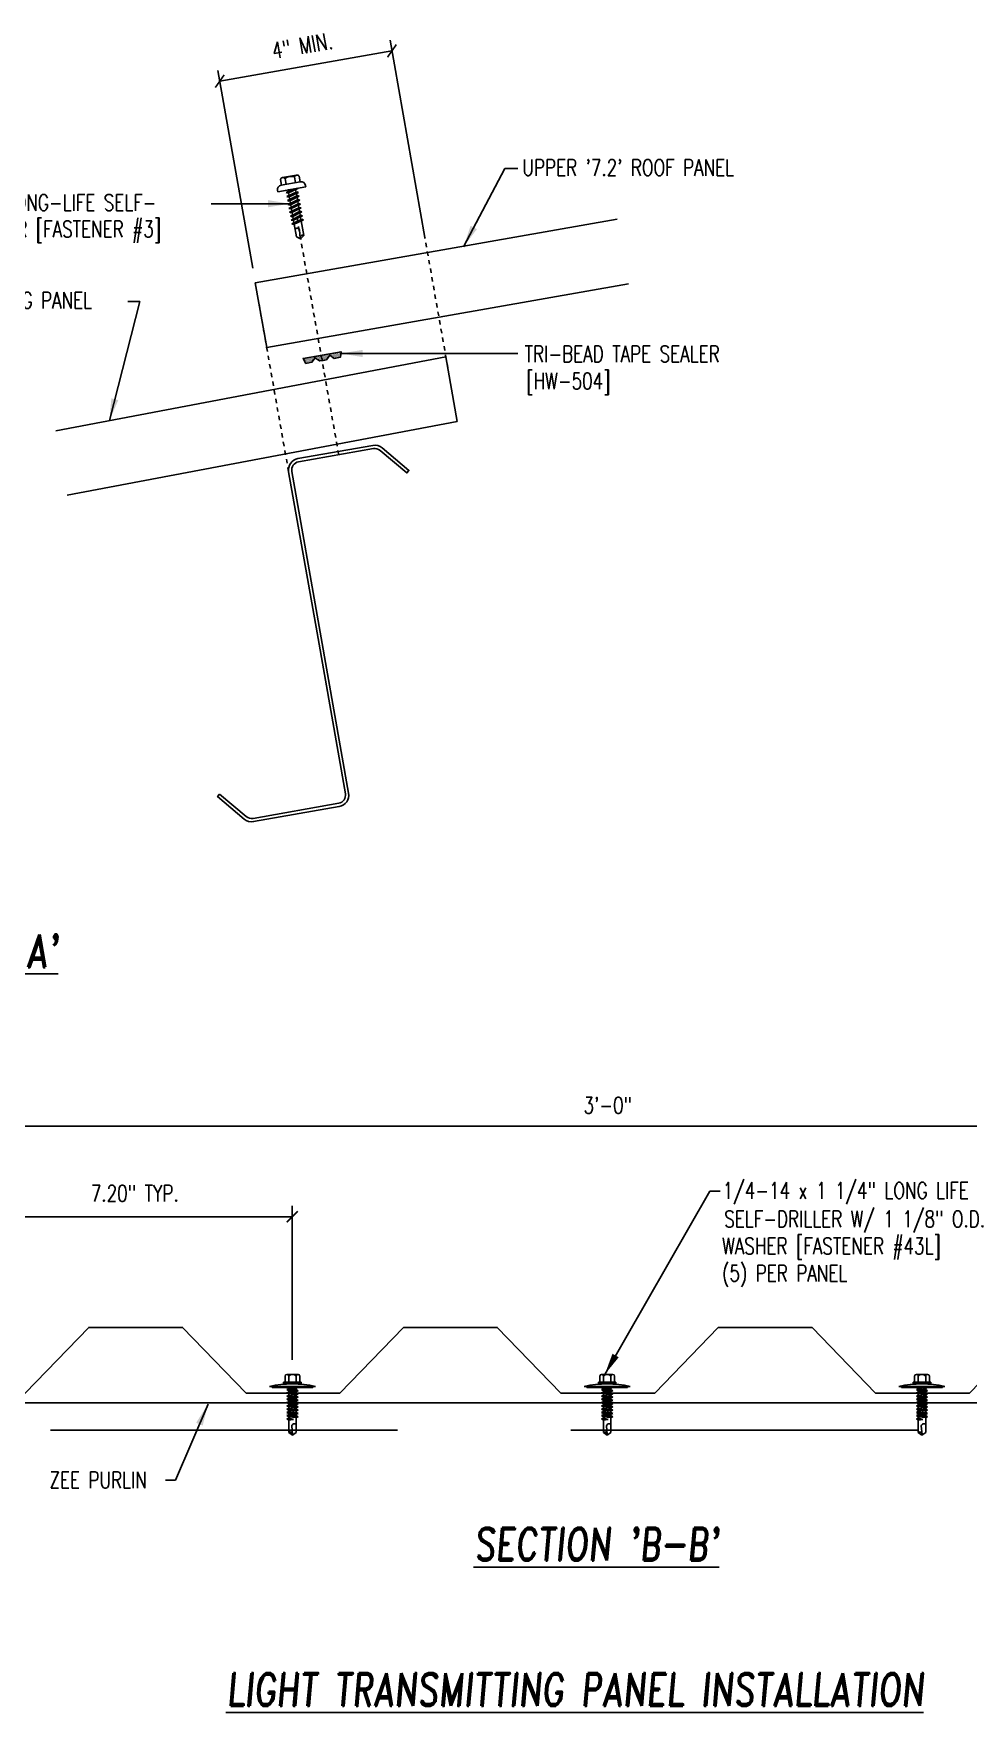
# Model space of a CAD drawing. Header units: inches. Extents: x -33163 to 19162, y -8858 to 30669.
# Drawn here: x -17108.21 to -17086.83, y 18021.73 to 18060.13 of the extents above; entities that cross this region are included whole.
import ezdxf

# ---------------------------------------------------------------- set-up
doc = ezdxf.new("R2010")
doc.units = ezdxf.units.IN
doc.linetypes.add('ACAD_ISO07W100', pattern=[3, 0, -3])
doc.linetypes.add('HIDDEN', pattern=[9.525, 6.35, -3.175])
doc.layers.get('0').update_dxf_attribs({"color": 9, "lineweight": 0})
doc.layers.get('Defpoints').update_dxf_attribs({"color": 254})
for name, color, linetype in [('FASTENER', 9, 'Continuous'), ('LABEL', 12, 'Continuous'), ('PANEL-S', 11, 'Continuous'), ('STLA', 12, 'Continuous'), ('TAPE', 9, 'Continuous'), ('TEXT', 7, 'Continuous')]:
    doc.layers.add(name, color=color, linetype=linetype)
doc.styles.add('ROMAND', font='romand', dxfattribs={"height": 0.075})
doc.styles.add('TEXT', font='SIMPLEX.shx', dxfattribs={"width": 0.75, "height": 0.375})
doc.styles.add('TEXT1', font='ROMANS.shx', dxfattribs={"width": 0.75, "height": 0.375})
doc.dimstyles.new('DETAIL', dxfattribs={"dimscale": 4, "dimtxt": 0.375, "dimasz": 0.0625, "dimexe": 0.0625, "dimexo": 0.0625, "dimgap": 0.0625, "dimtad": 1, "dimdec": 4, "dimzin": 3, "dimdsep": 46, "dimlunit": 4, "dimtxsty": 'TEXT1', "dimblk": 'ARCHTICK', "dimcen": 0.0625, "dimclrd": 7, "dimclre": 7, "dimclrt": 2, "dimadec": 0, "dimazin": 0, "dimtfac": 0.6, "dimtdec": 4, "dimtmove": 0, "dimatfit": 3, "dimfxl": 1, "dimfrac": 2, "dimtolj": 1, "dimtzin": 0, "dimarcsym": 0})
doc.dimstyles.new('DETAIL$7', dxfattribs={"dimscale": 4, "dimtxt": 0.375, "dimasz": 0.125, "dimexe": 0.0625, "dimexo": 0.0625, "dimgap": 0.0625, "dimtad": 1, "dimdec": 4, "dimzin": 3, "dimdsep": 46, "dimlunit": 4, "dimtxsty": 'TEXT', "dimblk": 'ARCHTICK', "dimcen": 0.0625, "dimclrd": 7, "dimclre": 7, "dimclrt": 2, "dimadec": 0, "dimazin": 0, "dimtfac": 0.6, "dimtdec": 4, "dimtmove": 0, "dimatfit": 3, "dimfxl": 1, "dimfrac": 2, "dimtolj": 1, "dimtzin": 0, "dimarcsym": 0})

# ---------------------------------------------------------------- blocks, each defined once
blk = doc.blocks.new('LAY-LAB')
at = {"layer": 'LABEL', "color": 6, "style": 'ROMAND', "oblique": 5, "width": 0.75}
blk.add_attdef('LAY-LAB', (0.017, 0.0362), '', height=0.1875, dxfattribs=at)
blk = doc.blocks.new('Z8X25')
at = {"layer": 'STLA'}
blk.add_lwpolyline([(-1.652, 0.753), (-1.139, 0.142, 0.221695), (-0.995, 0.075), (0.995, 0.075, 0.414214), (1.183, 0.262), (1.183, 4), (1.183, 7.738, -0.414214), (1.445, 8), (3.186, 8, -0.221695), (3.386, 7.906), (3.899, 7.295), (3.842, 7.247), (3.329, 7.858, 0.221695), (3.186, 7.925), (1.445, 7.925, 0.414214), (1.257, 7.738), (1.257, 4), (1.257, 0.262, -0.414214), (0.995, 0), (-0.995, 0, -0.221695), (-1.196, 0.094), (-1.709, 0.705)], format="xyb", close=True, dxfattribs=at)
blk = doc.blocks.new('_ArchTick')
at = {"color": 0, "linetype": 'ByBlock', "const_width": 0.15}
blk.add_lwpolyline([(-0.5, -0.5), (0.5, 0.5)], dxfattribs=at)
blk = doc.blocks.new('FD-F3')
at = {"layer": 'TEXT', "style": 'TEXT1', "width": 0.75}
for s, p in [('12-14 x 1 1/4 LONG-LIFE SELF-', (0.0047, -0.0408)), ('DRILLER W/WASHER [FASTENER #3]', (0.0047, -0.1926))]:
    blk.add_text(s, height=0.09375, dxfattribs=at).set_placement(p)
blk.add_attdef('(QUANTITY)', (0.0047, -0.3444), '', height=0.0938, dxfattribs=at)
blk = doc.blocks.new('fz2')
at = {"layer": 'FASTENER'}
for p, q in [((-0.324, 0.071), (-0.324, 0.037)), ((-0.324, 0.037), (0.324, 0.037)), ((-0.224, 0.171), (0.215, 0.171)), ((-0.215, 0.305), (-0.215, 0.171)), ((-0.161, 0.337), (0.161, 0.337)), ((-0.139, -0.016), (0.046, 0.037)), ((-0.107, 0.305), (-0.107, 0.171)), ((-0.104, -0.036), (0.139, 0.033)), ((-0.086, 0.037), (0.086, 0.037)), ((-0.086, 0.037), (-0.086, -0.001)), ((0.086, 0.037), (0.133, 0.037)), ((0.086, 0.018), (0.086, -0.042)), ((0.107, 0.305), (0.107, 0.171)), ((0.139, 0.033), (0.133, 0.037)), ((0.215, 0.305), (0.215, 0.171)), ((0.324, 0.071), (0.324, 0.037)), ((-0.104, -0.036), (-0.139, -0.016)), ((-0.139, -0.107), (0.104, -0.038)), ((-0.104, -0.127), (-0.139, -0.107)), ((-0.139, -0.198), (0.104, -0.128)), ((-0.104, -0.218), (-0.139, -0.198)), ((-0.139, -0.289), (0.104, -0.219)), ((-0.104, -0.309), (-0.139, -0.289)), ((-0.139, -0.38), (0.104, -0.31)), ((-0.104, -0.4), (-0.139, -0.38)), ((-0.104, -0.127), (0.139, -0.058)), ((-0.104, -0.218), (0.139, -0.149)), ((-0.104, -0.309), (0.139, -0.239)), ((-0.104, -0.4), (0.139, -0.33)), ((-0.086, -0.031), (-0.086, -0.092)), ((-0.086, -0.122), (-0.086, -0.183)), ((-0.086, -0.213), (-0.086, -0.274)), ((-0.086, -0.304), (-0.086, -0.364)), ((0.086, -0.073), (0.086, -0.133)), ((0.086, -0.164), (0.086, -0.224)), ((0.086, -0.255), (0.086, -0.315)), ((0.086, -0.345), (0.086, -0.406)), ((0.139, -0.058), (0.104, -0.038)), ((0.139, -0.149), (0.104, -0.128)), ((0.139, -0.239), (0.104, -0.219)), ((0.139, -0.33), (0.104, -0.31)), ((-0.139, -0.47), (0.104, -0.401)), ((-0.104, -0.491), (-0.139, -0.47)), ((-0.139, -0.561), (0.104, -0.492)), ((-0.104, -0.581), (-0.139, -0.561)), ((-0.139, -0.652), (0.104, -0.583)), ((-0.104, -0.672), (-0.139, -0.652)), ((-0.139, -0.743), (0.104, -0.674)), ((-0.104, -0.763), (-0.139, -0.743)), ((-0.104, -0.491), (0.139, -0.421)), ((-0.104, -0.581), (0.139, -0.512)), ((-0.104, -0.672), (0.139, -0.603)), ((-0.104, -0.763), (0.139, -0.694)), ((-0.086, -0.395), (-0.086, -0.455)), ((-0.086, -0.486), (-0.086, -0.546)), ((-0.086, -0.577), (-0.086, -0.637)), ((-0.086, -0.667), (-0.086, -0.728)), ((-0.086, -0.758), (-0.086, -1.05)), ((0.086, -0.436), (0.086, -0.497)), ((0.086, -0.527), (0.086, -0.588)), ((0.086, -0.618), (0.086, -0.679)), ((0.086, -0.709), (0.086, -1.05)), ((0.139, -0.421), (0.104, -0.401)), ((0.139, -0.512), (0.104, -0.492)), ((0.139, -0.603), (0.104, -0.583)), ((0.139, -0.694), (0.104, -0.674)), ((0, -1.111), (-0.086, -1.05)), ((-0.002, -1.095), (0.014, -0.909)), ((0, -1.111), (0.086, -1.05))]:
    blk.add_line(p, q, dxfattribs=at)
for centre, radius, start, end in [((-0.224, 0.071), 0.1, 90, 180), ((-0.161, 0.274), 0.0628, 29.8754, 150.1246), ((0, 0.141), 0.196, 56.9974, 123.0026), ((0.161, 0.274), 0.0628, 29.8754, 150.1246), ((0.224, 0.071), 0.1, 0, 90), ((-0.046, -0.921), 0.0615, 11.1445, 130.906), ((0.054, -1.097), 0.0563, 55.4585, 194.8454)]:
    blk.add_arc(centre, radius, start, end, dxfattribs=at)
blk = doc.blocks.new('*X315')
at = {"color": 0}
for p, q in [((-0.434, 0.135), (-0.434, 0.135)), ((-0.434, 0.123), (-0.434, 0.123)), ((-0.422, 0.141), (-0.422, 0.141)), ((-0.422, 0.129), (-0.422, 0.129)), ((-0.422, 0.117), (-0.422, 0.117)), ((-0.422, 0.105), (-0.422, 0.105)), ((-0.422, 0.094), (-0.422, 0.094)), ((-0.422, 0.082), (-0.422, 0.082)), ((-0.41, 0.135), (-0.41, 0.135)), ((-0.41, 0.123), (-0.41, 0.123)), ((-0.41, 0.111), (-0.41, 0.111)), ((-0.41, 0.1), (-0.41, 0.1)), ((-0.41, 0.088), (-0.41, 0.088)), ((-0.41, 0.076), (-0.41, 0.076)), ((-0.41, 0.064), (-0.41, 0.064)), ((-0.41, 0.053), (-0.41, 0.053)), ((-0.41, 0.041), (-0.41, 0.041)), ((-0.398, 0.141), (-0.398, 0.141)), ((-0.398, 0.129), (-0.398, 0.129)), ((-0.398, 0.117), (-0.398, 0.117)), ((-0.398, 0.105), (-0.398, 0.105)), ((-0.398, 0.094), (-0.398, 0.094)), ((-0.398, 0.082), (-0.398, 0.082)), ((-0.398, 0.07), (-0.398, 0.07)), ((-0.398, 0.059), (-0.398, 0.059)), ((-0.398, 0.047), (-0.398, 0.047)), ((-0.398, 0.035), (-0.398, 0.035)), ((-0.398, 0.023), (-0.398, 0.023)), ((-0.387, 0.135), (-0.387, 0.135)), ((-0.387, 0.123), (-0.387, 0.123)), ((-0.387, 0.111), (-0.387, 0.111)), ((-0.387, 0.1), (-0.387, 0.1)), ((-0.387, 0.088), (-0.387, 0.088)), ((-0.387, 0.076), (-0.387, 0.076)), ((-0.387, 0.064), (-0.387, 0.064)), ((-0.387, 0.053), (-0.387, 0.053)), ((-0.387, 0.041), (-0.387, 0.041)), ((-0.387, 0.029), (-0.387, 0.029)), ((-0.375, 0.141), (-0.375, 0.141)), ((-0.375, 0.129), (-0.375, 0.129)), ((-0.375, 0.117), (-0.375, 0.117)), ((-0.375, 0.105), (-0.375, 0.105)), ((-0.375, 0.094), (-0.375, 0.094)), ((-0.375, 0.082), (-0.375, 0.082)), ((-0.375, 0.07), (-0.375, 0.07)), ((-0.375, 0.059), (-0.375, 0.059)), ((-0.375, 0.047), (-0.375, 0.047)), ((-0.375, 0.035), (-0.375, 0.035)), ((-0.375, 0.023), (-0.375, 0.023)), ((-0.363, 0.135), (-0.363, 0.135)), ((-0.363, 0.123), (-0.363, 0.123)), ((-0.363, 0.111), (-0.363, 0.111)), ((-0.363, 0.1), (-0.363, 0.1)), ((-0.363, 0.088), (-0.363, 0.088)), ((-0.363, 0.076), (-0.363, 0.076)), ((-0.363, 0.064), (-0.363, 0.064)), ((-0.363, 0.053), (-0.363, 0.053)), ((-0.363, 0.041), (-0.363, 0.041)), ((-0.363, 0.029), (-0.363, 0.029)), ((-0.352, 0.141), (-0.352, 0.141)), ((-0.352, 0.129), (-0.352, 0.129)), ((-0.352, 0.117), (-0.352, 0.117)), ((-0.352, 0.105), (-0.352, 0.105)), ((-0.352, 0.094), (-0.352, 0.094)), ((-0.352, 0.082), (-0.352, 0.082)), ((-0.352, 0.07), (-0.352, 0.07)), ((-0.352, 0.059), (-0.352, 0.059)), ((-0.352, 0.047), (-0.352, 0.047)), ((-0.352, 0.035), (-0.352, 0.035)), ((-0.352, 0.023), (-0.352, 0.023)), ((-0.34, 0.135), (-0.34, 0.135)), ((-0.34, 0.123), (-0.34, 0.123)), ((-0.34, 0.111), (-0.34, 0.111)), ((-0.34, 0.1), (-0.34, 0.1)), ((-0.34, 0.088), (-0.34, 0.088)), ((-0.34, 0.076), (-0.34, 0.076)), ((-0.34, 0.064), (-0.34, 0.064)), ((-0.34, 0.053), (-0.34, 0.053)), ((-0.34, 0.041), (-0.34, 0.041)), ((-0.34, 0.029), (-0.34, 0.029)), ((-0.328, 0.141), (-0.328, 0.141)), ((-0.328, 0.129), (-0.328, 0.129)), ((-0.328, 0.117), (-0.328, 0.117)), ((-0.328, 0.105), (-0.328, 0.105)), ((-0.328, 0.094), (-0.328, 0.094)), ((-0.328, 0.082), (-0.328, 0.082)), ((-0.328, 0.07), (-0.328, 0.07)), ((-0.328, 0.059), (-0.328, 0.059)), ((-0.328, 0.047), (-0.328, 0.047)), ((-0.328, 0.035), (-0.328, 0.035)), ((-0.328, 0.023), (-0.328, 0.023)), ((-0.316, 0.135), (-0.316, 0.135)), ((-0.316, 0.123), (-0.316, 0.123)), ((-0.316, 0.111), (-0.316, 0.111)), ((-0.316, 0.1), (-0.316, 0.1)), ((-0.316, 0.088), (-0.316, 0.088)), ((-0.316, 0.076), (-0.316, 0.076)), ((-0.316, 0.064), (-0.316, 0.064)), ((-0.316, 0.053), (-0.316, 0.053)), ((-0.316, 0.041), (-0.316, 0.041)), ((-0.316, 0.029), (-0.316, 0.029)), ((-0.305, 0.141), (-0.305, 0.141)), ((-0.305, 0.129), (-0.305, 0.129)), ((-0.305, 0.117), (-0.305, 0.117)), ((-0.305, 0.105), (-0.305, 0.105)), ((-0.305, 0.094), (-0.305, 0.094)), ((-0.305, 0.082), (-0.305, 0.082)), ((-0.305, 0.07), (-0.305, 0.07)), ((-0.305, 0.059), (-0.305, 0.059)), ((-0.305, 0.047), (-0.305, 0.047)), ((-0.305, 0.035), (-0.305, 0.035)), ((-0.305, 0.023), (-0.305, 0.023)), ((-0.293, 0.135), (-0.293, 0.135)), ((-0.293, 0.123), (-0.293, 0.123)), ((-0.293, 0.111), (-0.293, 0.111)), ((-0.293, 0.1), (-0.293, 0.1)), ((-0.293, 0.088), (-0.293, 0.088)), ((-0.293, 0.076), (-0.293, 0.076)), ((-0.293, 0.064), (-0.293, 0.064)), ((-0.293, 0.053), (-0.293, 0.053)), ((-0.293, 0.041), (-0.293, 0.041)), ((-0.293, 0.029), (-0.293, 0.029)), ((-0.281, 0.141), (-0.281, 0.141)), ((-0.281, 0.129), (-0.281, 0.129)), ((-0.281, 0.117), (-0.281, 0.117)), ((-0.281, 0.105), (-0.281, 0.105)), ((-0.281, 0.094), (-0.281, 0.094)), ((-0.281, 0.082), (-0.281, 0.082)), ((-0.281, 0.07), (-0.281, 0.07)), ((-0.281, 0.059), (-0.281, 0.059)), ((-0.281, 0.047), (-0.281, 0.047)), ((-0.281, 0.035), (-0.281, 0.035)), ((-0.281, 0.023), (-0.281, 0.023)), ((-0.27, 0.135), (-0.27, 0.135)), ((-0.27, 0.123), (-0.27, 0.123)), ((-0.27, 0.111), (-0.27, 0.111)), ((-0.27, 0.1), (-0.27, 0.1)), ((-0.27, 0.088), (-0.27, 0.088)), ((-0.27, 0.076), (-0.27, 0.076)), ((-0.27, 0.064), (-0.27, 0.064)), ((-0.27, 0.053), (-0.27, 0.053)), ((-0.27, 0.041), (-0.27, 0.041)), ((-0.27, 0.029), (-0.27, 0.029)), ((-0.258, 0.141), (-0.258, 0.141)), ((-0.258, 0.129), (-0.258, 0.129)), ((-0.258, 0.117), (-0.258, 0.117)), ((-0.258, 0.105), (-0.258, 0.105)), ((-0.258, 0.094), (-0.258, 0.094)), ((-0.258, 0.082), (-0.258, 0.082)), ((-0.258, 0.07), (-0.258, 0.07)), ((-0.258, 0.059), (-0.258, 0.059)), ((-0.258, 0.047), (-0.258, 0.047)), ((-0.258, 0.035), (-0.258, 0.035)), ((-0.258, 0.023), (-0.258, 0.023)), ((-0.246, 0.135), (-0.246, 0.135)), ((-0.246, 0.123), (-0.246, 0.123)), ((-0.246, 0.111), (-0.246, 0.111)), ((-0.246, 0.1), (-0.246, 0.1)), ((-0.246, 0.088), (-0.246, 0.088)), ((-0.246, 0.076), (-0.246, 0.076)), ((-0.246, 0.064), (-0.246, 0.064)), ((-0.246, 0.053), (-0.246, 0.053)), ((-0.246, 0.041), (-0.246, 0.041)), ((-0.234, 0.141), (-0.234, 0.141)), ((-0.234, 0.129), (-0.234, 0.129)), ((-0.234, 0.117), (-0.234, 0.117)), ((-0.234, 0.105), (-0.234, 0.105)), ((-0.234, 0.094), (-0.234, 0.094)), ((-0.234, 0.082), (-0.234, 0.082)), ((-0.234, 0.07), (-0.234, 0.07)), ((-0.234, 0.059), (-0.234, 0.059)), ((-0.234, 0.047), (-0.234, 0.047)), ((-0.223, 0.135), (-0.223, 0.135)), ((-0.223, 0.123), (-0.223, 0.123)), ((-0.223, 0.111), (-0.223, 0.111)), ((-0.223, 0.1), (-0.223, 0.1)), ((-0.223, 0.088), (-0.223, 0.088)), ((-0.223, 0.076), (-0.223, 0.076)), ((-0.223, 0.064), (-0.223, 0.064)), ((-0.211, 0.141), (-0.211, 0.141)), ((-0.211, 0.129), (-0.211, 0.129)), ((-0.211, 0.117), (-0.211, 0.117)), ((-0.211, 0.105), (-0.211, 0.105)), ((-0.211, 0.094), (-0.211, 0.094)), ((-0.211, 0.082), (-0.211, 0.082)), ((-0.211, 0.07), (-0.211, 0.07)), ((-0.199, 0.135), (-0.199, 0.135)), ((-0.199, 0.123), (-0.199, 0.123)), ((-0.199, 0.111), (-0.199, 0.111)), ((-0.199, 0.1), (-0.199, 0.1)), ((-0.199, 0.088), (-0.199, 0.088)), ((-0.188, 0.141), (-0.188, 0.141)), ((-0.188, 0.129), (-0.188, 0.129)), ((-0.188, 0.117), (-0.188, 0.117)), ((-0.188, 0.105), (-0.188, 0.105)), ((-0.188, 0.094), (-0.188, 0.094)), ((-0.176, 0.135), (-0.176, 0.135)), ((-0.176, 0.123), (-0.176, 0.123)), ((-0.176, 0.111), (-0.176, 0.111)), ((-0.164, 0.141), (-0.164, 0.141)), ((-0.164, 0.129), (-0.164, 0.129)), ((-0.164, 0.117), (-0.164, 0.117)), ((-0.164, 0.105), (-0.164, 0.105)), ((-0.152, 0.135), (-0.152, 0.135)), ((-0.152, 0.123), (-0.152, 0.123)), ((-0.152, 0.111), (-0.152, 0.111)), ((-0.152, 0.1), (-0.152, 0.1)), ((-0.141, 0.141), (-0.141, 0.141)), ((-0.141, 0.129), (-0.141, 0.129)), ((-0.141, 0.117), (-0.141, 0.117)), ((-0.141, 0.105), (-0.141, 0.105)), ((-0.141, 0.094), (-0.141, 0.094)), ((-0.141, 0.082), (-0.141, 0.082)), ((-0.129, 0.135), (-0.129, 0.135)), ((-0.129, 0.123), (-0.129, 0.123)), ((-0.129, 0.111), (-0.129, 0.111)), ((-0.129, 0.1), (-0.129, 0.1)), ((-0.129, 0.088), (-0.129, 0.088)), ((-0.129, 0.076), (-0.129, 0.076)), ((-0.117, 0.141), (-0.117, 0.141)), ((-0.117, 0.129), (-0.117, 0.129)), ((-0.117, 0.117), (-0.117, 0.117)), ((-0.117, 0.105), (-0.117, 0.105)), ((-0.117, 0.094), (-0.117, 0.094)), ((-0.117, 0.082), (-0.117, 0.082)), ((-0.117, 0.07), (-0.117, 0.07)), ((-0.117, 0.059), (-0.117, 0.059)), ((-0.105, 0.135), (-0.105, 0.135)), ((-0.105, 0.123), (-0.105, 0.123)), ((-0.105, 0.111), (-0.105, 0.111)), ((-0.105, 0.1), (-0.105, 0.1)), ((-0.105, 0.088), (-0.105, 0.088)), ((-0.105, 0.076), (-0.105, 0.076)), ((-0.105, 0.064), (-0.105, 0.064)), ((-0.105, 0.053), (-0.105, 0.053)), ((-0.094, 0.141), (-0.094, 0.141)), ((-0.094, 0.129), (-0.094, 0.129)), ((-0.094, 0.117), (-0.094, 0.117)), ((-0.094, 0.105), (-0.094, 0.105)), ((-0.094, 0.094), (-0.094, 0.094)), ((-0.094, 0.082), (-0.094, 0.082)), ((-0.094, 0.07), (-0.094, 0.07)), ((-0.094, 0.059), (-0.094, 0.059)), ((-0.094, 0.047), (-0.094, 0.047)), ((-0.094, 0.035), (-0.094, 0.035)), ((-0.082, 0.135), (-0.082, 0.135)), ((-0.082, 0.123), (-0.082, 0.123)), ((-0.082, 0.111), (-0.082, 0.111)), ((-0.082, 0.1), (-0.082, 0.1)), ((-0.082, 0.088), (-0.082, 0.088)), ((-0.082, 0.076), (-0.082, 0.076)), ((-0.082, 0.064), (-0.082, 0.064)), ((-0.082, 0.053), (-0.082, 0.053)), ((-0.082, 0.041), (-0.082, 0.041)), ((-0.082, 0.029), (-0.082, 0.029)), ((-0.07, 0.141), (-0.07, 0.141)), ((-0.07, 0.129), (-0.07, 0.129)), ((-0.07, 0.117), (-0.07, 0.117)), ((-0.07, 0.105), (-0.07, 0.105)), ((-0.07, 0.094), (-0.07, 0.094)), ((-0.07, 0.082), (-0.07, 0.082)), ((-0.07, 0.07), (-0.07, 0.07)), ((-0.07, 0.059), (-0.07, 0.059)), ((-0.07, 0.047), (-0.07, 0.047)), ((-0.07, 0.035), (-0.07, 0.035)), ((-0.07, 0.023), (-0.07, 0.023)), ((-0.059, 0.135), (-0.059, 0.135)), ((-0.059, 0.123), (-0.059, 0.123)), ((-0.059, 0.111), (-0.059, 0.111)), ((-0.059, 0.1), (-0.059, 0.1)), ((-0.059, 0.088), (-0.059, 0.088)), ((-0.059, 0.076), (-0.059, 0.076)), ((-0.059, 0.064), (-0.059, 0.064)), ((-0.059, 0.053), (-0.059, 0.053)), ((-0.059, 0.041), (-0.059, 0.041)), ((-0.059, 0.029), (-0.059, 0.029)), ((-0.047, 0.141), (-0.047, 0.141)), ((-0.047, 0.129), (-0.047, 0.129)), ((-0.047, 0.117), (-0.047, 0.117)), ((-0.047, 0.105), (-0.047, 0.105)), ((-0.047, 0.094), (-0.047, 0.094)), ((-0.047, 0.082), (-0.047, 0.082)), ((-0.047, 0.07), (-0.047, 0.07)), ((-0.047, 0.059), (-0.047, 0.059)), ((-0.047, 0.047), (-0.047, 0.047)), ((-0.047, 0.035), (-0.047, 0.035)), ((-0.047, 0.023), (-0.047, 0.023)), ((-0.035, 0.135), (-0.035, 0.135)), ((-0.035, 0.123), (-0.035, 0.123)), ((-0.035, 0.111), (-0.035, 0.111)), ((-0.035, 0.1), (-0.035, 0.1)), ((-0.035, 0.088), (-0.035, 0.088)), ((-0.035, 0.076), (-0.035, 0.076)), ((-0.035, 0.064), (-0.035, 0.064)), ((-0.035, 0.053), (-0.035, 0.053)), ((-0.035, 0.041), (-0.035, 0.041)), ((-0.035, 0.029), (-0.035, 0.029)), ((-0.023, 0.141), (-0.023, 0.141)), ((-0.023, 0.129), (-0.023, 0.129)), ((-0.023, 0.117), (-0.023, 0.117)), ((-0.023, 0.105), (-0.023, 0.105)), ((-0.023, 0.094), (-0.023, 0.094)), ((-0.023, 0.082), (-0.023, 0.082)), ((-0.023, 0.07), (-0.023, 0.07)), ((-0.023, 0.059), (-0.023, 0.059)), ((-0.023, 0.047), (-0.023, 0.047)), ((-0.023, 0.035), (-0.023, 0.035)), ((-0.023, 0.023), (-0.023, 0.023)), ((-0.012, 0.135), (-0.012, 0.135)), ((-0.012, 0.123), (-0.012, 0.123)), ((-0.012, 0.111), (-0.012, 0.111)), ((-0.012, 0.1), (-0.012, 0.1)), ((-0.012, 0.088), (-0.012, 0.088)), ((-0.012, 0.076), (-0.012, 0.076)), ((-0.012, 0.064), (-0.012, 0.064)), ((-0.012, 0.053), (-0.012, 0.053)), ((-0.012, 0.041), (-0.012, 0.041)), ((-0.012, 0.029), (-0.012, 0.029)), ((0, 0.141), (0, 0.141)), ((0, 0.129), (0, 0.129)), ((0, 0.117), (0, 0.117)), ((0, 0.105), (0, 0.105)), ((0, 0.094), (0, 0.094)), ((0, 0.082), (0, 0.082)), ((0, 0.07), (0, 0.07)), ((0, 0.059), (0, 0.059)), ((0, 0.047), (0, 0.047)), ((0, 0.035), (0, 0.035)), ((0, 0.023), (0, 0.023)), ((0.012, 0.135), (0.012, 0.135)), ((0.012, 0.123), (0.012, 0.123)), ((0.012, 0.111), (0.012, 0.111)), ((0.012, 0.1), (0.012, 0.1)), ((0.012, 0.088), (0.012, 0.088)), ((0.012, 0.076), (0.012, 0.076)), ((0.012, 0.064), (0.012, 0.064)), ((0.012, 0.053), (0.012, 0.053)), ((0.012, 0.041), (0.012, 0.041)), ((0.012, 0.029), (0.012, 0.029)), ((0.023, 0.141), (0.023, 0.141)), ((0.023, 0.129), (0.023, 0.129)), ((0.023, 0.117), (0.023, 0.117)), ((0.023, 0.105), (0.023, 0.105)), ((0.023, 0.094), (0.023, 0.094)), ((0.023, 0.082), (0.023, 0.082)), ((0.023, 0.07), (0.023, 0.07)), ((0.023, 0.059), (0.023, 0.059)), ((0.023, 0.047), (0.023, 0.047)), ((0.023, 0.035), (0.023, 0.035)), ((0.023, 0.023), (0.023, 0.023)), ((0.035, 0.135), (0.035, 0.135)), ((0.035, 0.123), (0.035, 0.123)), ((0.035, 0.111), (0.035, 0.111)), ((0.035, 0.1), (0.035, 0.1)), ((0.035, 0.088), (0.035, 0.088)), ((0.035, 0.076), (0.035, 0.076)), ((0.035, 0.064), (0.035, 0.064)), ((0.035, 0.053), (0.035, 0.053)), ((0.035, 0.041), (0.035, 0.041)), ((0.035, 0.029), (0.035, 0.029)), ((0.047, 0.141), (0.047, 0.141)), ((0.047, 0.129), (0.047, 0.129)), ((0.047, 0.117), (0.047, 0.117)), ((0.047, 0.105), (0.047, 0.105)), ((0.047, 0.094), (0.047, 0.094)), ((0.047, 0.082), (0.047, 0.082)), ((0.047, 0.07), (0.047, 0.07)), ((0.047, 0.059), (0.047, 0.059)), ((0.047, 0.047), (0.047, 0.047)), ((0.047, 0.035), (0.047, 0.035)), ((0.047, 0.023), (0.047, 0.023)), ((0.059, 0.135), (0.059, 0.135)), ((0.059, 0.123), (0.059, 0.123)), ((0.059, 0.111), (0.059, 0.111)), ((0.059, 0.1), (0.059, 0.1)), ((0.059, 0.088), (0.059, 0.088)), ((0.059, 0.076), (0.059, 0.076)), ((0.059, 0.064), (0.059, 0.064)), ((0.059, 0.053), (0.059, 0.053)), ((0.059, 0.041), (0.059, 0.041)), ((0.059, 0.029), (0.059, 0.029)), ((0.07, 0.141), (0.07, 0.141)), ((0.07, 0.129), (0.07, 0.129)), ((0.07, 0.117), (0.07, 0.117)), ((0.07, 0.105), (0.07, 0.105)), ((0.07, 0.094), (0.07, 0.094)), ((0.07, 0.082), (0.07, 0.082)), ((0.07, 0.07), (0.07, 0.07)), ((0.07, 0.059), (0.07, 0.059)), ((0.07, 0.047), (0.07, 0.047)), ((0.07, 0.035), (0.07, 0.035)), ((0.07, 0.023), (0.07, 0.023)), ((0.082, 0.135), (0.082, 0.135)), ((0.082, 0.123), (0.082, 0.123)), ((0.082, 0.111), (0.082, 0.111)), ((0.082, 0.1), (0.082, 0.1)), ((0.082, 0.088), (0.082, 0.088)), ((0.082, 0.076), (0.082, 0.076)), ((0.082, 0.064), (0.082, 0.064)), ((0.082, 0.053), (0.082, 0.053)), ((0.082, 0.041), (0.082, 0.041)), ((0.082, 0.029), (0.082, 0.029)), ((0.094, 0.141), (0.094, 0.141)), ((0.094, 0.129), (0.094, 0.129)), ((0.094, 0.117), (0.094, 0.117)), ((0.094, 0.105), (0.094, 0.105)), ((0.094, 0.094), (0.094, 0.094)), ((0.094, 0.082), (0.094, 0.082)), ((0.094, 0.07), (0.094, 0.07)), ((0.094, 0.059), (0.094, 0.059)), ((0.094, 0.047), (0.094, 0.047)), ((0.094, 0.035), (0.094, 0.035)), ((0.105, 0.135), (0.105, 0.135)), ((0.105, 0.123), (0.105, 0.123)), ((0.105, 0.111), (0.105, 0.111)), ((0.105, 0.1), (0.105, 0.1)), ((0.105, 0.088), (0.105, 0.088)), ((0.105, 0.076), (0.105, 0.076)), ((0.105, 0.064), (0.105, 0.064)), ((0.105, 0.053), (0.105, 0.053)), ((0.117, 0.141), (0.117, 0.141)), ((0.117, 0.129), (0.117, 0.129)), ((0.117, 0.117), (0.117, 0.117)), ((0.117, 0.105), (0.117, 0.105)), ((0.117, 0.094), (0.117, 0.094)), ((0.117, 0.082), (0.117, 0.082)), ((0.117, 0.07), (0.117, 0.07)), ((0.117, 0.059), (0.117, 0.059)), ((0.129, 0.135), (0.129, 0.135)), ((0.129, 0.123), (0.129, 0.123)), ((0.129, 0.111), (0.129, 0.111)), ((0.129, 0.1), (0.129, 0.1)), ((0.129, 0.088), (0.129, 0.088)), ((0.129, 0.076), (0.129, 0.076)), ((0.141, 0.141), (0.141, 0.141)), ((0.141, 0.129), (0.141, 0.129)), ((0.141, 0.117), (0.141, 0.117)), ((0.141, 0.105), (0.141, 0.105)), ((0.141, 0.094), (0.141, 0.094)), ((0.141, 0.082), (0.141, 0.082)), ((0.152, 0.135), (0.152, 0.135)), ((0.152, 0.123), (0.152, 0.123)), ((0.152, 0.111), (0.152, 0.111)), ((0.152, 0.1), (0.152, 0.1)), ((0.164, 0.141), (0.164, 0.141)), ((0.164, 0.129), (0.164, 0.129)), ((0.164, 0.117), (0.164, 0.117)), ((0.164, 0.105), (0.164, 0.105)), ((0.176, 0.135), (0.176, 0.135)), ((0.176, 0.123), (0.176, 0.123)), ((0.176, 0.111), (0.176, 0.111)), ((0.188, 0.141), (0.188, 0.141)), ((0.188, 0.129), (0.188, 0.129)), ((0.188, 0.117), (0.188, 0.117)), ((0.188, 0.105), (0.188, 0.105)), ((0.188, 0.094), (0.188, 0.094)), ((0.199, 0.135), (0.199, 0.135)), ((0.199, 0.123), (0.199, 0.123)), ((0.199, 0.111), (0.199, 0.111)), ((0.199, 0.1), (0.199, 0.1)), ((0.199, 0.088), (0.199, 0.088)), ((0.211, 0.141), (0.211, 0.141)), ((0.211, 0.129), (0.211, 0.129)), ((0.211, 0.117), (0.211, 0.117)), ((0.211, 0.105), (0.211, 0.105)), ((0.211, 0.094), (0.211, 0.094)), ((0.211, 0.082), (0.211, 0.082)), ((0.211, 0.07), (0.211, 0.07)), ((0.223, 0.135), (0.223, 0.135)), ((0.223, 0.123), (0.223, 0.123)), ((0.223, 0.111), (0.223, 0.111)), ((0.223, 0.1), (0.223, 0.1)), ((0.223, 0.088), (0.223, 0.088)), ((0.223, 0.076), (0.223, 0.076)), ((0.223, 0.064), (0.223, 0.064)), ((0.234, 0.141), (0.234, 0.141)), ((0.234, 0.129), (0.234, 0.129)), ((0.234, 0.117), (0.234, 0.117)), ((0.234, 0.105), (0.234, 0.105)), ((0.234, 0.094), (0.234, 0.094)), ((0.234, 0.082), (0.234, 0.082)), ((0.234, 0.07), (0.234, 0.07)), ((0.234, 0.059), (0.234, 0.059)), ((0.234, 0.047), (0.234, 0.047)), ((0.246, 0.135), (0.246, 0.135)), ((0.246, 0.123), (0.246, 0.123)), ((0.246, 0.111), (0.246, 0.111)), ((0.246, 0.1), (0.246, 0.1)), ((0.246, 0.088), (0.246, 0.088)), ((0.246, 0.076), (0.246, 0.076)), ((0.246, 0.064), (0.246, 0.064)), ((0.246, 0.053), (0.246, 0.053)), ((0.246, 0.041), (0.246, 0.041)), ((0.258, 0.141), (0.258, 0.141)), ((0.258, 0.129), (0.258, 0.129)), ((0.258, 0.117), (0.258, 0.117)), ((0.258, 0.105), (0.258, 0.105)), ((0.258, 0.094), (0.258, 0.094)), ((0.258, 0.082), (0.258, 0.082)), ((0.258, 0.07), (0.258, 0.07)), ((0.258, 0.059), (0.258, 0.059)), ((0.258, 0.047), (0.258, 0.047)), ((0.258, 0.035), (0.258, 0.035)), ((0.258, 0.023), (0.258, 0.023)), ((0.27, 0.135), (0.27, 0.135)), ((0.27, 0.123), (0.27, 0.123)), ((0.27, 0.111), (0.27, 0.111)), ((0.27, 0.1), (0.27, 0.1)), ((0.27, 0.088), (0.27, 0.088)), ((0.27, 0.076), (0.27, 0.076)), ((0.27, 0.064), (0.27, 0.064)), ((0.27, 0.053), (0.27, 0.053)), ((0.27, 0.041), (0.27, 0.041)), ((0.27, 0.029), (0.27, 0.029)), ((0.281, 0.141), (0.281, 0.141)), ((0.281, 0.129), (0.281, 0.129)), ((0.281, 0.117), (0.281, 0.117)), ((0.281, 0.105), (0.281, 0.105)), ((0.281, 0.094), (0.281, 0.094)), ((0.281, 0.082), (0.281, 0.082)), ((0.281, 0.07), (0.281, 0.07)), ((0.281, 0.059), (0.281, 0.059)), ((0.281, 0.047), (0.281, 0.047)), ((0.281, 0.035), (0.281, 0.035)), ((0.281, 0.023), (0.281, 0.023)), ((0.293, 0.135), (0.293, 0.135)), ((0.293, 0.123), (0.293, 0.123)), ((0.293, 0.111), (0.293, 0.111)), ((0.293, 0.1), (0.293, 0.1)), ((0.293, 0.088), (0.293, 0.088)), ((0.293, 0.076), (0.293, 0.076)), ((0.293, 0.064), (0.293, 0.064)), ((0.293, 0.053), (0.293, 0.053)), ((0.293, 0.041), (0.293, 0.041)), ((0.293, 0.029), (0.293, 0.029)), ((0.305, 0.141), (0.305, 0.141)), ((0.305, 0.129), (0.305, 0.129)), ((0.305, 0.117), (0.305, 0.117)), ((0.305, 0.105), (0.305, 0.105)), ((0.305, 0.094), (0.305, 0.094)), ((0.305, 0.082), (0.305, 0.082)), ((0.305, 0.07), (0.305, 0.07)), ((0.305, 0.059), (0.305, 0.059)), ((0.305, 0.047), (0.305, 0.047)), ((0.305, 0.035), (0.305, 0.035)), ((0.305, 0.023), (0.305, 0.023)), ((0.316, 0.135), (0.316, 0.135)), ((0.316, 0.123), (0.316, 0.123)), ((0.316, 0.111), (0.316, 0.111)), ((0.316, 0.1), (0.316, 0.1)), ((0.316, 0.088), (0.316, 0.088)), ((0.316, 0.076), (0.316, 0.076)), ((0.316, 0.064), (0.316, 0.064)), ((0.316, 0.053), (0.316, 0.053)), ((0.316, 0.041), (0.316, 0.041)), ((0.316, 0.029), (0.316, 0.029)), ((0.328, 0.141), (0.328, 0.141)), ((0.328, 0.129), (0.328, 0.129)), ((0.328, 0.117), (0.328, 0.117)), ((0.328, 0.105), (0.328, 0.105)), ((0.328, 0.094), (0.328, 0.094)), ((0.328, 0.082), (0.328, 0.082)), ((0.328, 0.07), (0.328, 0.07)), ((0.328, 0.059), (0.328, 0.059)), ((0.328, 0.047), (0.328, 0.047)), ((0.328, 0.035), (0.328, 0.035)), ((0.328, 0.023), (0.328, 0.023)), ((0.34, 0.135), (0.34, 0.135)), ((0.34, 0.123), (0.34, 0.123)), ((0.34, 0.111), (0.34, 0.111)), ((0.34, 0.1), (0.34, 0.1)), ((0.34, 0.088), (0.34, 0.088)), ((0.34, 0.076), (0.34, 0.076)), ((0.34, 0.064), (0.34, 0.064)), ((0.34, 0.053), (0.34, 0.053)), ((0.34, 0.041), (0.34, 0.041)), ((0.34, 0.029), (0.34, 0.029)), ((0.352, 0.141), (0.352, 0.141)), ((0.352, 0.129), (0.352, 0.129)), ((0.352, 0.117), (0.352, 0.117)), ((0.352, 0.105), (0.352, 0.105)), ((0.352, 0.094), (0.352, 0.094)), ((0.352, 0.082), (0.352, 0.082)), ((0.352, 0.07), (0.352, 0.07)), ((0.352, 0.059), (0.352, 0.059)), ((0.352, 0.047), (0.352, 0.047)), ((0.352, 0.035), (0.352, 0.035)), ((0.352, 0.023), (0.352, 0.023)), ((0.363, 0.135), (0.363, 0.135)), ((0.363, 0.123), (0.363, 0.123)), ((0.363, 0.111), (0.363, 0.111)), ((0.363, 0.1), (0.363, 0.1)), ((0.363, 0.088), (0.363, 0.088)), ((0.363, 0.076), (0.363, 0.076)), ((0.363, 0.064), (0.363, 0.064)), ((0.363, 0.053), (0.363, 0.053)), ((0.363, 0.041), (0.363, 0.041)), ((0.363, 0.029), (0.363, 0.029)), ((0.375, 0.141), (0.375, 0.141)), ((0.375, 0.129), (0.375, 0.129)), ((0.375, 0.117), (0.375, 0.117)), ((0.375, 0.105), (0.375, 0.105)), ((0.375, 0.094), (0.375, 0.094)), ((0.375, 0.082), (0.375, 0.082)), ((0.375, 0.07), (0.375, 0.07)), ((0.375, 0.059), (0.375, 0.059)), ((0.375, 0.047), (0.375, 0.047)), ((0.375, 0.035), (0.375, 0.035)), ((0.375, 0.023), (0.375, 0.023)), ((0.387, 0.135), (0.387, 0.135)), ((0.387, 0.123), (0.387, 0.123)), ((0.387, 0.111), (0.387, 0.111)), ((0.387, 0.1), (0.387, 0.1)), ((0.387, 0.088), (0.387, 0.088)), ((0.387, 0.076), (0.387, 0.076)), ((0.387, 0.064), (0.387, 0.064)), ((0.387, 0.053), (0.387, 0.053)), ((0.387, 0.041), (0.387, 0.041)), ((0.387, 0.029), (0.387, 0.029)), ((0.398, 0.141), (0.398, 0.141)), ((0.398, 0.129), (0.398, 0.129)), ((0.398, 0.117), (0.398, 0.117)), ((0.398, 0.105), (0.398, 0.105)), ((0.398, 0.094), (0.398, 0.094)), ((0.398, 0.082), (0.398, 0.082)), ((0.398, 0.07), (0.398, 0.07)), ((0.398, 0.059), (0.398, 0.059)), ((0.398, 0.047), (0.398, 0.047)), ((0.398, 0.035), (0.398, 0.035)), ((0.398, 0.023), (0.398, 0.023)), ((0.41, 0.135), (0.41, 0.135)), ((0.41, 0.123), (0.41, 0.123)), ((0.41, 0.111), (0.41, 0.111)), ((0.41, 0.1), (0.41, 0.1)), ((0.41, 0.088), (0.41, 0.088)), ((0.41, 0.076), (0.41, 0.076)), ((0.41, 0.064), (0.41, 0.064)), ((0.41, 0.053), (0.41, 0.053)), ((0.41, 0.041), (0.41, 0.041)), ((0.422, 0.141), (0.422, 0.141)), ((0.422, 0.129), (0.422, 0.129)), ((0.422, 0.117), (0.422, 0.117)), ((0.422, 0.105), (0.422, 0.105)), ((0.422, 0.094), (0.422, 0.094)), ((0.422, 0.082), (0.422, 0.082)), ((0.434, 0.135), (0.434, 0.135)), ((0.434, 0.123), (0.434, 0.123))]:
    blk.add_line(p, q, dxfattribs=at)
blk = doc.blocks.new('TRIBEAD')
at = {"layer": 'TAPE', "color": 9}
blk.add_lwpolyline([(-0.403, 0.018), (-0.442, 0.141), (0.442, 0.141), (0.403, 0.018), (0.26, 0.018), (0.17, 0.109), (0.079, 0.018), (0, 0.018), (-0.079, 0.018), (-0.17, 0.109), (-0.26, 0.018)], close=True, dxfattribs=at)
at = {"layer": 'TAPE', "color": 251}
blk.add_blockref('*X315', (0, 0), dxfattribs=at)
blk = doc.blocks.new('*D321')
at = {"layer": 'Defpoints', "color": 0, "transparency": 16777216}
for p in [(-17077.076, 18035.143), (-17113.076, 18031.977), (-17077.076, 18031.977)]:
    blk.add_point(p, dxfattribs=at)
at = {"layer": 'TEXT', "color": 7, "lineweight": -2, "transparency": 16777216}
for p, q in [((-17113.076, 18032.227), (-17113.076, 18035.393)), ((-17077.076, 18032.227), (-17077.076, 18035.393)), ((-17113.076, 18035.143), (-17077.076, 18035.143))]:
    blk.add_line(p, q, dxfattribs=at)
at = {"layer": 'TEXT', "color": 7, "lineweight": -2, "transparency": 16777216, "xscale": 0.25, "yscale": 0.25, "zscale": 0.25, "rotation": 180}
blk.add_blockref('_ArchTick', (-17113.076, 18035.143), dxfattribs=at)
at = {"layer": 'TEXT', "color": 7, "lineweight": -2, "transparency": 16777216, "xscale": 0.25, "yscale": 0.25, "zscale": 0.25}
blk.add_blockref('_ArchTick', (-17077.076, 18035.143), dxfattribs=at)
at = {"layer": 'TEXT', "color": 2, "transparency": 16777216, "insert": (-17095.076, 18035.616), "char_height": 0.375, "attachment_point": 5, "style": 'TEXT1'}
blk.add_mtext('\\A1;3\'-0"', dxfattribs=at)
blk = doc.blocks.new('A$C43472860')
at = {"layer": 'FASTENER'}
for p, q in [((-2.15, 0.398), (-1.095, 0.398)), ((-2.09, 0.398), (-1.156, 0.398)), ((-2.09, 0.374), (-2.09, 0.398)), ((-1.422, 0.497), (-1.823, 0.497)), ((-1.823, 0.497), (-1.823, 0.456)), ((-1.823, 0.456), (-1.422, 0.456)), ((-1.794, 0.632), (-1.794, 0.497)), ((-1.794, 0.497), (-1.453, 0.497)), ((-1.794, 0.497), (-1.453, 0.497)), ((-1.494, 0.673), (-1.754, 0.673)), ((-1.709, 0.632), (-1.709, 0.497)), ((-1.538, 0.632), (-1.538, 0.497)), ((-1.453, 0.632), (-1.453, 0.497)), ((-1.422, 0.497), (-1.422, 0.456)), ((-1.156, 0.398), (-1.156, 0.374)), ((-1.156, 0.374), (-2.09, 0.374)), ((-1.751, 0.301), (-1.709, 0.326)), ((-1.751, 0.301), (-1.496, 0.326)), ((-1.751, 0.301), (-1.709, 0.284)), ((-1.751, 0.226), (-1.709, 0.252)), ((-1.751, 0.226), (-1.496, 0.252)), ((-1.751, 0.226), (-1.709, 0.209)), ((-1.751, 0.152), (-1.709, 0.177)), ((-1.751, 0.152), (-1.496, 0.177)), ((-1.751, 0.152), (-1.709, 0.134)), ((-1.751, 0.077), (-1.709, 0.103)), ((-1.751, 0.077), (-1.496, 0.103)), ((-1.751, 0.077), (-1.709, 0.06)), ((-1.751, 0.002), (-1.709, 0.028)), ((-1.751, 0.002), (-1.496, 0.028)), ((-1.751, 0.002), (-1.709, -0.015)), ((-1.747, 0.374), (-1.709, 0.358)), ((-1.709, 0.358), (-1.556, 0.374)), ((-1.709, 0.358), (-1.709, 0.326)), ((-1.709, 0.326), (-1.538, 0.344)), ((-1.709, 0.284), (-1.538, 0.301)), ((-1.709, 0.284), (-1.709, 0.252)), ((-1.709, 0.252), (-1.538, 0.269)), ((-1.709, 0.209), (-1.538, 0.226)), ((-1.709, 0.209), (-1.709, 0.177)), ((-1.709, 0.177), (-1.538, 0.194)), ((-1.709, 0.134), (-1.538, 0.152)), ((-1.709, 0.134), (-1.709, 0.103)), ((-1.709, 0.103), (-1.538, 0.12)), ((-1.709, 0.06), (-1.538, 0.077)), ((-1.709, 0.06), (-1.709, 0.028)), ((-1.709, 0.028), (-1.538, 0.045)), ((-1.709, -0.015), (-1.538, 0.002)), ((-1.538, 0.374), (-1.538, 0.344)), ((-1.496, 0.326), (-1.538, 0.344)), ((-1.496, 0.326), (-1.538, 0.301)), ((-1.538, 0.301), (-1.538, 0.269)), ((-1.496, 0.252), (-1.538, 0.269)), ((-1.496, 0.252), (-1.538, 0.226)), ((-1.538, 0.226), (-1.538, 0.194)), ((-1.496, 0.177), (-1.538, 0.194)), ((-1.496, 0.177), (-1.538, 0.152)), ((-1.538, 0.152), (-1.538, 0.12)), ((-1.496, 0.103), (-1.538, 0.12)), ((-1.496, 0.103), (-1.538, 0.077)), ((-1.538, 0.077), (-1.538, 0.045)), ((-1.496, 0.028), (-1.538, 0.045)), ((-1.496, 0.028), (-1.538, 0.002)), ((-1.538, 0.002), (-1.538, -0.029)), ((-1.751, -0.072), (-1.709, -0.046)), ((-1.751, -0.072), (-1.496, -0.046)), ((-1.751, -0.072), (-1.709, -0.089)), ((-1.751, -0.147), (-1.709, -0.121)), ((-1.751, -0.147), (-1.496, -0.121)), ((-1.751, -0.147), (-1.709, -0.164)), ((-1.751, -0.221), (-1.709, -0.196)), ((-1.751, -0.221), (-1.496, -0.196)), ((-1.751, -0.221), (-1.709, -0.238)), ((-1.751, -0.296), (-1.709, -0.27)), ((-1.751, -0.296), (-1.496, -0.27)), ((-1.751, -0.296), (-1.709, -0.313)), ((-1.709, -0.015), (-1.709, -0.046)), ((-1.709, -0.046), (-1.538, -0.029)), ((-1.709, -0.089), (-1.538, -0.072)), ((-1.709, -0.089), (-1.709, -0.121)), ((-1.709, -0.121), (-1.538, -0.104)), ((-1.709, -0.164), (-1.538, -0.147)), ((-1.709, -0.164), (-1.709, -0.196)), ((-1.709, -0.196), (-1.538, -0.178)), ((-1.709, -0.238), (-1.538, -0.221)), ((-1.709, -0.238), (-1.709, -0.27)), ((-1.709, -0.27), (-1.538, -0.253)), ((-1.709, -0.313), (-1.538, -0.296)), ((-1.709, -0.313), (-1.709, -0.654)), ((-1.645, -0.36), (-1.538, -0.328)), ((-1.645, -0.36), (-1.496, -0.345)), ((-1.641, -0.359), (-1.538, -0.37)), ((-1.496, -0.046), (-1.538, -0.029)), ((-1.496, -0.046), (-1.538, -0.072)), ((-1.538, -0.072), (-1.538, -0.104)), ((-1.496, -0.121), (-1.538, -0.104)), ((-1.496, -0.121), (-1.538, -0.147)), ((-1.538, -0.147), (-1.538, -0.178)), ((-1.496, -0.196), (-1.538, -0.178)), ((-1.496, -0.196), (-1.538, -0.221)), ((-1.538, -0.221), (-1.538, -0.253)), ((-1.496, -0.27), (-1.538, -0.253)), ((-1.496, -0.27), (-1.538, -0.296)), ((-1.538, -0.296), (-1.538, -0.328)), ((-1.538, -0.319), (-1.538, -0.328)), ((-1.496, -0.345), (-1.538, -0.328)), ((-1.496, -0.345), (-1.538, -0.37)), ((-1.538, -0.37), (-1.538, -0.654)), ((-1.538, -0.37), (-1.538, -0.402)), ((-1.623, -0.718), (-1.709, -0.654)), ((-1.625, -0.701), (-1.609, -0.506)), ((-1.623, -0.718), (-1.538, -0.654))]:
    blk.add_line(p, q, dxfattribs=at)
blk.add_lwpolyline([(-1.095, 0.398, 0.111111), (-2.15, 0.398)], format="xyb", dxfattribs=at)
for centre, radius, start, end in [((-1.623, -1.946), 2.402, 77.3196, 102.6804), ((-1.623, -1.946), 2.402, 77.3196, 102.6804), ((-1.751, 0.631), 0.0426, 2.4366, 177.5634), ((-1.623, 0.564), 0.109, 38.8845, 141.1155), ((-1.496, 0.631), 0.0426, 2.5229, 177.4771), ((-1.668, -0.515), 0.0603, 8.0927, 132.2045), ((-1.57, -0.7), 0.056, 54.988, 198.4255)]:
    blk.add_arc(centre, radius, start, end, dxfattribs=at)

msp = doc.modelspace()

# ---------------------------------------------------------------- linework, layer by layer
at = {"layer": 'PANEL-S'}
for p, q in [((-17103.13959, 18054.42885), (-17094.86017, 18055.88875)), ((-17102.87912, 18052.95164), (-17103.13959, 18054.42885)), ((-17102.87912, 18052.95164), (-17094.59969, 18054.41154)), ((-17107.70134, 18051.04866), (-17098.77968, 18052.73762)), ((-17098.5192, 18051.26041), (-17098.77968, 18052.73762)), ((-17107.44086, 18049.57145), (-17098.5192, 18051.26041))]:
    msp.add_line(p, q, dxfattribs=at)
msp.add_lwpolyline([(-17114.51062, 18030.01964), (-17114.14927, 18030.53571), (-17112.00327, 18030.53571), (-17110.54927, 18029.03571), (-17108.40327, 18029.03571), (-17106.94927, 18030.53571), (-17104.80327, 18030.53571), (-17103.34927, 18029.03571), (-17101.20327, 18029.03571), (-17099.74927, 18030.53571), (-17097.60327, 18030.53571), (-17096.14927, 18029.03571), (-17094.00327, 18029.03571), (-17092.54927, 18030.53571), (-17090.40327, 18030.53571), (-17088.94927, 18029.03571), (-17086.80327, 18029.03571), (-17085.34927, 18030.53571), (-17083.20327, 18030.53571), (-17081.74927, 18029.03571), (-17079.60327, 18029.03571), (-17078.14927, 18030.53571), (-17076.00327, 18030.53571), (-17075.64191, 18030.01964)], dxfattribs=at)
at = {"layer": 'STLA'}
msp.add_line((-17119.73319, 18028.81333), (-17070.41934, 18028.81333), dxfattribs=at)
at = {"layer": 'STLA', "linetype": 'HIDDEN', "ltscale": 1.25}
msp.add_line((-17119.73319, 18028.18833), (-17070.41934, 18028.18833), dxfattribs=at)
at = {"layer": 'TEXT', "color": 7}
for p, q in [((-17099.26066, 18055.46539), (-17100.05744, 18059.98413)), ((-17100.01402, 18059.73793), (-17103.95326, 18059.04333)), ((-17103.19989, 18054.7708), (-17103.99667, 18059.28954)), ((-17109.49619, 18033.06967), (-17102.29619, 18033.06967)), ((-17102.29619, 18029.79183), (-17102.29619, 18033.31967))]:
    msp.add_line(p, q, dxfattribs=at)
at = {"layer": 'TEXT', "linetype": 'ACAD_ISO07W100', "ltscale": 0.02}
for p, q in [((-17101.2317, 18050.49868), (-17102.18443, 18055.90186)), ((-17098.73626, 18052.49142), (-17099.26066, 18055.46539)), ((-17102.3774, 18050.10627), (-17103.09618, 18054.18265))]:
    msp.add_line(p, q, dxfattribs=at)

# ---------------------------------------------------------------- block references
at = {"layer": 'FASTENER', "rotation": 10.00004169072578}
msp.add_blockref('fz2', (-17102.29837, 18056.53419), dxfattribs=at)
at = {"layer": 'LABEL', "xscale": 4, "yscale": 4, "zscale": 4}
for p, values in [((-17113.31822, 18038.63155), {'LAY-LAB': "%%USECTION 'A-A'"}), ((-17098.20171, 18025.06148), {'LAY-LAB': "%%USECTION 'B-B'"}), ((-17103.86639, 18021.7353), {'LAY-LAB': '%%ULIGHT TRANSMITTING PANEL INSTALLATION'})]:
    msp.add_blockref('LAY-LAB', p, dxfattribs=at).add_auto_attribs(values)
at = {"layer": 'STLA', "rotation": 10.00004169072624}
msp.add_blockref('Z8X25', (-17102.19854, 18042.28064), dxfattribs=at)
at = {"layer": 'TAPE', "rotation": 9.976751655529865}
msp.add_blockref('TRIBEAD', (-17101.58656, 18052.6406), dxfattribs=at)
at = {"layer": 'TEXT', "color": 7, "xscale": 0.25, "yscale": 0.25, "zscale": 0.25}
for p, rotation in [((-17100.01402, 18059.73793), 10.00004169108933), ((-17103.95326, 18059.04333), 190.0000416910894)]:
    msp.add_blockref('_ArchTick', p, dxfattribs=dict(at, rotation=rotation))
at = {"layer": 'TEXT', "xscale": 4, "yscale": 4, "zscale": 4}
msp.add_blockref('FD-F3', (-17112.11013, 18056.24361), dxfattribs=at).add_auto_attribs({'(QUANTITY)': '(5) PER PANEL'})
at = {"layer": 'TEXT', "color": 7, "xscale": 0.25, "yscale": 0.25, "zscale": 0.25}
msp.add_blockref('_ArchTick', (-17102.29619, 18033.06967), dxfattribs=at)
at = {"layer": 'TEXT', "ltscale": 0.5, "xscale": -1}
for p in [(-17103.91326, 18028.78923), (-17096.71326, 18028.78923), (-17089.51326, 18028.78923)]:
    msp.add_blockref('A$C43472860', p, dxfattribs=at)

# ---------------------------------------------------------------- texts
at = {"layer": 'TEXT', "style": 'TEXT1', "width": 0.75}
for s, p in [("UPPER '7.2' ROOF PANEL", (-17097.03103, 18056.88079)), ('LIGHT TRANSMITTING PANEL', (-17111.99437, 18053.84509)), ('TRI-BEAD TAPE SEALER', (-17096.9765, 18052.61865)), ('[HW-504]', (-17096.9408, 18051.99848)), ('1/4-14 x 1 1/4" LONG LIFE', (-17092.44805, 18033.48093)), ('SELF-DRILLER W/ 1 1/8" O.D.', (-17092.41235, 18032.83047)), ('WASHER [FASTENER #43L]', (-17092.4585, 18032.21243)), ('(5) PER PANEL', (-17092.46278, 18031.58866)), ('ZEE PURLIN', (-17107.84885, 18026.85779))]:
    msp.add_text(s, height=0.375, dxfattribs=at).set_placement(p)
at = {"layer": 'TEXT', "color": 2, "insert": (-17102.06581, 18059.85666), "char_height": 0.375, "attachment_point": 5, "rotation": 10.000042, "style": 'TEXT1'}
msp.add_mtext('\\A1;4" MIN.', dxfattribs=at)
at = {"layer": 'TEXT', "color": 2, "insert": (-17105.89619, 18033.60538), "char_height": 0.375, "attachment_point": 5, "style": 'TEXT1'}
msp.add_mtext('\\A1;7.20" TYP.', dxfattribs=at)

# ---------------------------------------------------------------- dimensions: what is measured, and where the dimension line sits
at = {"layer": 'TEXT'}
dim = msp.add_linear_dim(base=(-17077.07627, 18035.14326), p1=(-17113.07627, 18031.97699), p2=(-17077.07627, 18031.97699), dimstyle='DETAIL', dxfattribs=at)
dim.commit()
dim.dimension.update_dxf_attribs({"geometry": '*D321', "text_midpoint": (-17095.07627, 18035.61648)})

# ---------------------------------------------------------------- leaders
at = {"layer": 'TEXT', "ltscale": 0.5}
for points in [[(-17098.37566, 18055.25555), (-17097.43032, 18057.04907), (-17097.1369, 18057.04907)], [(-17102.35251, 18056.24172), (-17103.94214, 18056.24172), (-17104.14927, 18056.24172)], [(-17106.47686, 18051.28541), (-17105.77942, 18054.00686), (-17106.05327, 18054.00686)], [(-17101.18415, 18052.81582), (-17098.12278, 18052.81582), (-17097.1369, 18052.81582)], [(-17095.14667, 18029.45998), (-17092.74044, 18033.65671), (-17092.50319, 18033.65671)], [(-17104.22127, 18028.78247), (-17104.96512, 18027.04585), (-17105.19484, 18027.04585)]]:
    msp.add_leader(points, dimstyle='DETAIL$7', dxfattribs=at)

doc.saveas('drawing.dxf')
